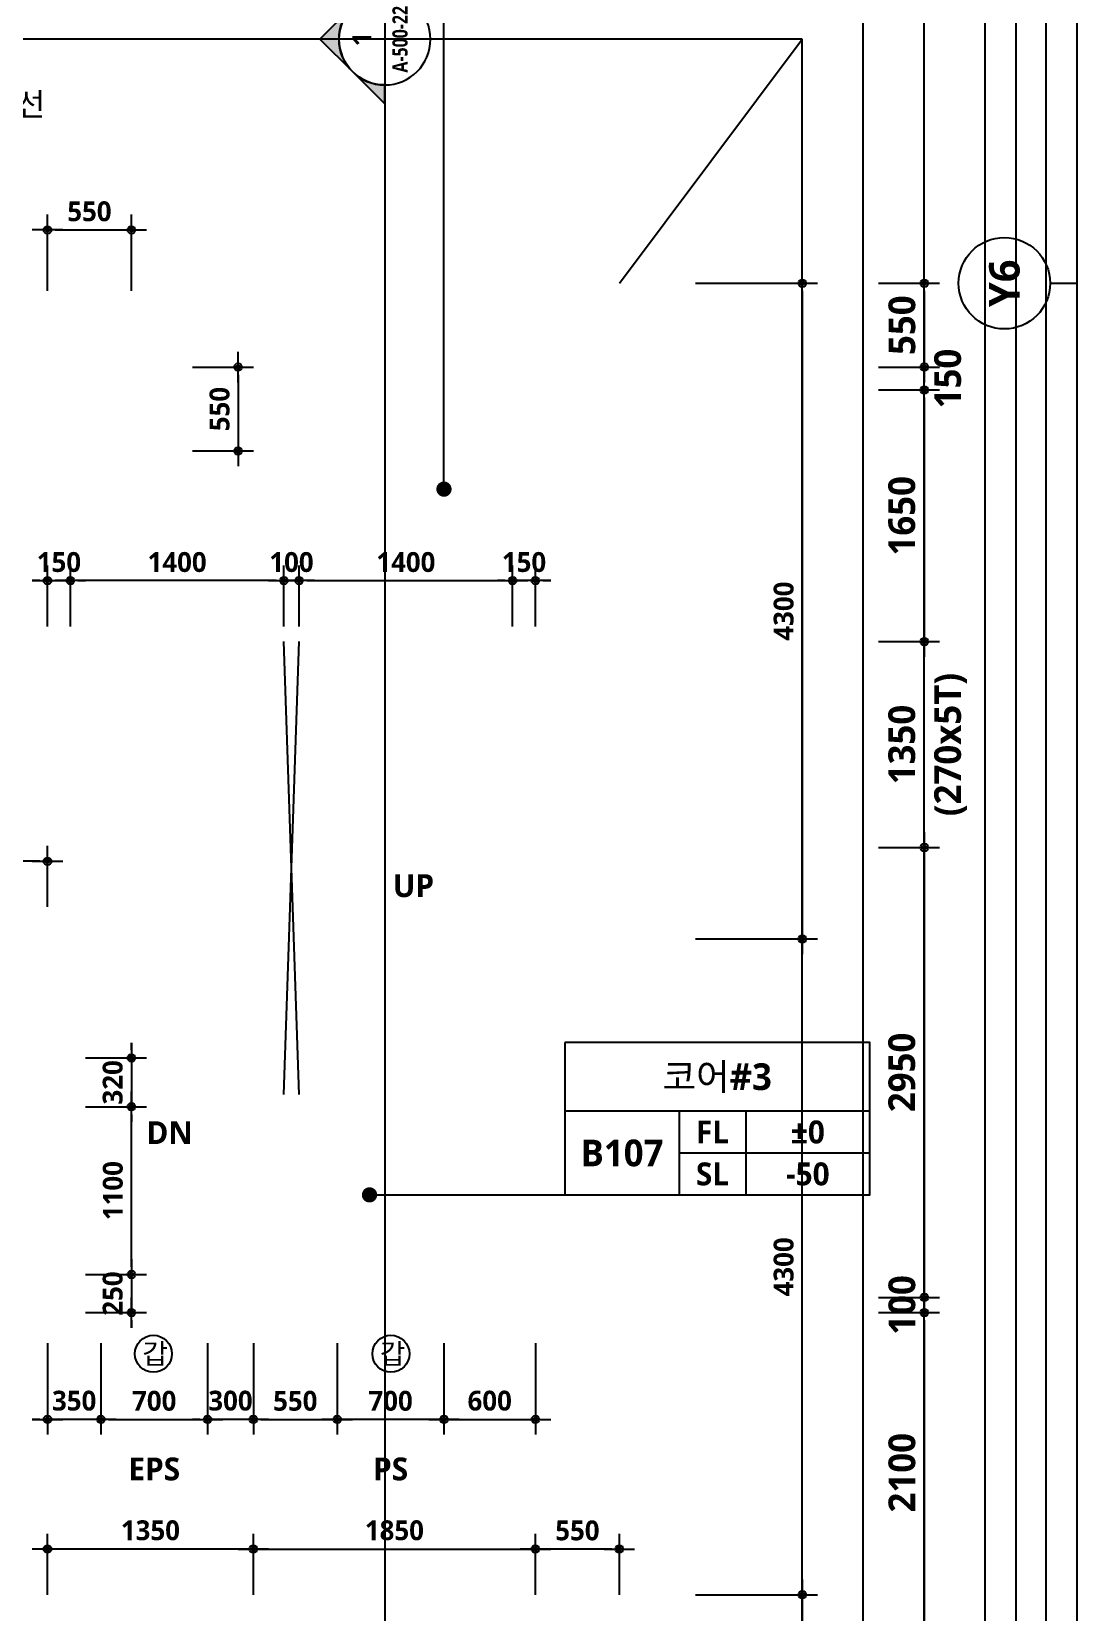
# Model space of a CAD drawing. Header units: millimetres. Extents: x -12482 to 126000, y 0 to 220200.
# Drawn here: x 18646 to 25569, y 71784 to 82150 of the extents above; entities that cross this region are included whole.
import ezdxf
from ezdxf.enums import TextEntityAlignment as Align

# ---------------------------------------------------------------- set-up
doc = ezdxf.new("R2010")
doc.units = ezdxf.units.MM
doc.header["$LTSCALE"] = 60
doc.linetypes.add('CEN', pattern=[62, 60, -1, 0, -1])
doc.layers.get('Defpoints').update_dxf_attribs({"color": 153})
for name, color, linetype in [('A-ANNO-DIM', 4, 'Continuous'), ('A-ANNO-GRA1', 7, 'Continuous'), ('A-ANNO-LEAD', 4, 'Continuous'), ('A-ANNO-SYMB', 7, 'Continuous'), ('A-ANNO-TEXT1', 7, 'Continuous'), ('A-ANNO-TEXT2', 3, 'Continuous'), ('A-ANNO-TITL', 7, 'Continuous'), ('A-FLOR-OPEN-BELO', 6, 'CEN'), ('A-ST-AXIS-BUB', 7, 'Continuous'), ('A-ST-AXIS-DIM', 7, 'Continuous'), ('AA-MKXS', 3, 'Continuous'), ('AA-MKXX', 3, 'Continuous')]:
    doc.layers.add(name, color=color, linetype=linetype)
for name, color, linetype, plot in [('Defpoint', 161, 'Continuous', False), ('G(그리드1)', 185, 'Continuous', False), ('G(그리드2)', 235, 'Continuous', False)]:
    doc.layers.add(name, color=color, linetype=linetype, plot=plot)
doc.styles.add('2020음성 1차', font='NanumGothicBold.ttf')
doc.styles.add('SAMOO', font='romans.shx', dxfattribs={"bigfont": 'whgtxt.shx'})
doc.styles.add('SH_나눔', font='')
doc.styles.add('SH_진천_나눔', font='')
doc.styles.get('SH_나눔').set_extended_font_data('NanumGothic', bold=True)
doc.styles.get('SH_진천_나눔').set_extended_font_data('NanumGothic', bold=True)
doc.dimstyles.new('SHP 50', dxfattribs={"dimscale": 50, "dimtxt": 3.5, "dimasz": 1, "dimexe": 2, "dimexo": 2, "dimgap": 1, "dimtad": 1, "dimdec": 0, "dimzin": 0, "dimdsep": 46, "dimtxsty": 'SH_진천_나눔', "dimblk": 'DIMDOT', "dimcen": 0.09, "dimclrd": 256, "dimclre": 256, "dimclrt": 3, "dimadec": 0, "dimazin": 1, "dimtfac": 1, "dimtdec": 0, "dimtix": 1, "dimtmove": 2, "dimatfit": 0, "dimldrblk": 'DIMDOT', "dimfxl": 1, "dimtolj": 1, "dimtzin": 0, "dimlwd": -1, "dimlwe": -1, "dimarcsym": 0})
doc.dimstyles.new('SHP 50내부', dxfattribs={"dimscale": 50, "dimtxt": 2.6, "dimasz": 1, "dimexe": 2, "dimexo": 2, "dimgap": 1, "dimtad": 1, "dimdec": 0, "dimzin": 0, "dimdsep": 46, "dimtxsty": '2020음성 1차', "dimblk": 'DIMDOT', "dimcen": 0.09, "dimclrd": 256, "dimclre": 256, "dimclrt": 3, "dimadec": 0, "dimazin": 1, "dimtfac": 1, "dimtdec": 0, "dimtix": 1, "dimtmove": 2, "dimatfit": 0, "dimldrblk": 'DIMDOT', "dimfxl": 1, "dimtolj": 1, "dimtzin": 0, "dimlwd": -1, "dimlwe": -1, "dimarcsym": 0})

# ---------------------------------------------------------------- blocks, each defined once
blk = doc.blocks.new('A-ST-AXIS-BUB-1')
at = {"layer": 'A-ST-AXIS-BUB'}
blk.add_line((0, 350), (0, 0), dxfattribs=at)
blk.add_circle((0, 950), 600, dxfattribs=at)
blk = doc.blocks.new('DIMDOT')
at = {"color": 0}
blk.add_line((-2, 0), (2, 0), dxfattribs=at)
for radius in [0.5, 0.25]:
    blk.add_circle((0, 0), radius, dxfattribs=at)
blk = doc.blocks.new('*D18007')
at = {"layer": 'A-ANNO-DIM'}
for p, q in [((18750, 71900), (18750, 72300)), ((20100, 71900), (20100, 72300)), ((20050, 72200), (18800, 72200))]:
    blk.add_line(p, q, dxfattribs=at)
at = {"layer": 'Defpoints', "color": 0}
for p in [(18750, 72200), (18750, 71800), (20100, 71800)]:
    blk.add_point(p, dxfattribs=at)
at = {"layer": 'A-ANNO-DIM', "linetype": 'ByBlock', "xscale": 50, "yscale": 50, "zscale": 50, "rotation": 180}
blk.add_blockref('DIMDOT', (18750, 72200), dxfattribs=at)
at = {"layer": 'A-ANNO-DIM', "linetype": 'ByBlock', "xscale": 50, "yscale": 50, "zscale": 50}
blk.add_blockref('DIMDOT', (20100, 72200), dxfattribs=at)
at = {"layer": 'A-ANNO-DIM', "color": 3, "insert": (19425, 72322), "char_height": 130, "attachment_point": 5, "style": '2020음성 1차'}
blk.add_mtext('\\A1;1350', dxfattribs=at)
blk = doc.blocks.new('*D18008')
at = {"layer": 'A-ANNO-DIM'}
for p, q in [((20100, 71900), (20100, 72300)), ((21950, 71900), (21950, 72300)), ((20150, 72200), (21900, 72200))]:
    blk.add_line(p, q, dxfattribs=at)
at = {"layer": 'Defpoints', "color": 0}
for p in [(21950, 72200), (20100, 71800), (21950, 71800)]:
    blk.add_point(p, dxfattribs=at)
at = {"layer": 'A-ANNO-DIM', "linetype": 'ByBlock', "xscale": 50, "yscale": 50, "zscale": 50, "rotation": 180}
blk.add_blockref('DIMDOT', (20100, 72200), dxfattribs=at)
at = {"layer": 'A-ANNO-DIM', "linetype": 'ByBlock', "xscale": 50, "yscale": 50, "zscale": 50}
blk.add_blockref('DIMDOT', (21950, 72200), dxfattribs=at)
at = {"layer": 'A-ANNO-DIM', "color": 3, "insert": (21025, 72322), "char_height": 130, "attachment_point": 5, "style": '2020음성 1차'}
blk.add_mtext('\\A1;1850', dxfattribs=at)
blk = doc.blocks.new('갑종 TEXT100')
at = {"layer": 'A-ANNO-SYMB'}
blk.add_circle((0, 0), 243, dxfattribs=at)
at = {"layer": 'A-ANNO-TITL', "style": '2020음성 1차'}
blk.add_text('갑 ', height=266.7, dxfattribs=at).set_placement((67, 0), align=Align.MIDDLE_CENTER)
blk = doc.blocks.new('*D18009')
at = {"layer": 'A-ANNO-DIM'}
for p, q in [((20100, 73550), (20100, 72950)), ((20650, 73550), (20650, 72950)), ((20150, 73050), (20600, 73050))]:
    blk.add_line(p, q, dxfattribs=at)
at = {"layer": 'Defpoints', "color": 0}
for p in [(20100, 73650), (20650, 73650), (20650, 73050)]:
    blk.add_point(p, dxfattribs=at)
at = {"layer": 'A-ANNO-DIM', "linetype": 'ByBlock', "xscale": 50, "yscale": 50, "zscale": 50, "rotation": 180}
blk.add_blockref('DIMDOT', (20100, 73050), dxfattribs=at)
at = {"layer": 'A-ANNO-DIM', "linetype": 'ByBlock', "xscale": 50, "yscale": 50, "zscale": 50}
blk.add_blockref('DIMDOT', (20650, 73050), dxfattribs=at)
at = {"layer": 'A-ANNO-DIM', "color": 3, "insert": (20375, 73171), "char_height": 130, "attachment_point": 5, "style": '2020음성 1차'}
blk.add_mtext('\\A1;550', dxfattribs=at)
blk = doc.blocks.new('*D18010')
at = {"layer": 'A-ANNO-DIM'}
for p, q in [((20650, 73550), (20650, 72950)), ((21350, 73550), (21350, 72950)), ((21300, 73050), (20700, 73050))]:
    blk.add_line(p, q, dxfattribs=at)
at = {"layer": 'Defpoints', "color": 0}
for p in [(20650, 73650), (21350, 73650), (20650, 73050)]:
    blk.add_point(p, dxfattribs=at)
at = {"layer": 'A-ANNO-DIM', "linetype": 'ByBlock', "xscale": 50, "yscale": 50, "zscale": 50, "rotation": 180}
blk.add_blockref('DIMDOT', (20650, 73050), dxfattribs=at)
at = {"layer": 'A-ANNO-DIM', "linetype": 'ByBlock', "xscale": 50, "yscale": 50, "zscale": 50}
blk.add_blockref('DIMDOT', (21350, 73050), dxfattribs=at)
at = {"layer": 'A-ANNO-DIM', "color": 3, "insert": (21000, 73171), "char_height": 130, "attachment_point": 5, "style": '2020음성 1차'}
blk.add_mtext('\\A1;700', dxfattribs=at)
blk = doc.blocks.new('*D18011')
at = {"layer": 'A-ANNO-DIM'}
for p, q in [((21350, 73550), (21350, 72950)), ((21950, 73550), (21950, 72950)), ((21400, 73050), (21900, 73050))]:
    blk.add_line(p, q, dxfattribs=at)
at = {"layer": 'Defpoints', "color": 0}
for p in [(21350, 73650), (21950, 73650), (21950, 73050)]:
    blk.add_point(p, dxfattribs=at)
at = {"layer": 'A-ANNO-DIM', "linetype": 'ByBlock', "xscale": 50, "yscale": 50, "zscale": 50, "rotation": 180}
blk.add_blockref('DIMDOT', (21350, 73050), dxfattribs=at)
at = {"layer": 'A-ANNO-DIM', "linetype": 'ByBlock', "xscale": 50, "yscale": 50, "zscale": 50}
blk.add_blockref('DIMDOT', (21950, 73050), dxfattribs=at)
at = {"layer": 'A-ANNO-DIM', "color": 3, "insert": (21650, 73172), "char_height": 130, "attachment_point": 5, "style": '2020음성 1차'}
blk.add_mtext('\\A1;600', dxfattribs=at)
blk = doc.blocks.new('*D18012')
at = {"layer": 'A-ANNO-DIM'}
for p, q in [((19800, 73550), (19800, 72950)), ((20100, 73550), (20100, 72950)), ((19750, 73050), (19700, 73050)), ((20100, 73050), (19800, 73050)), ((20150, 73050), (20200, 73050))]:
    blk.add_line(p, q, dxfattribs=at)
at = {"layer": 'Defpoints', "color": 0}
for p in [(19800, 73650), (20100, 73650), (19800, 73050)]:
    blk.add_point(p, dxfattribs=at)
at = {"layer": 'A-ANNO-DIM', "linetype": 'ByBlock', "xscale": 50, "yscale": 50, "zscale": 50}
blk.add_blockref('DIMDOT', (19800, 73050), dxfattribs=at)
at = {"layer": 'A-ANNO-DIM', "linetype": 'ByBlock', "xscale": 50, "yscale": 50, "zscale": 50, "rotation": 180}
blk.add_blockref('DIMDOT', (20100, 73050), dxfattribs=at)
at = {"layer": 'A-ANNO-DIM', "color": 3, "insert": (19950, 73172), "char_height": 130, "attachment_point": 5, "style": '2020음성 1차'}
blk.add_mtext('\\A1;300', dxfattribs=at)
blk = doc.blocks.new('*D18013')
at = {"layer": 'A-ANNO-DIM'}
for p, q in [((19100, 73550), (19100, 72950)), ((19800, 73550), (19800, 72950)), ((19150, 73050), (19750, 73050))]:
    blk.add_line(p, q, dxfattribs=at)
at = {"layer": 'Defpoints', "color": 0}
for p in [(19100, 73650), (19800, 73650), (19800, 73050)]:
    blk.add_point(p, dxfattribs=at)
at = {"layer": 'A-ANNO-DIM', "linetype": 'ByBlock', "xscale": 50, "yscale": 50, "zscale": 50, "rotation": 180}
blk.add_blockref('DIMDOT', (19100, 73050), dxfattribs=at)
at = {"layer": 'A-ANNO-DIM', "linetype": 'ByBlock', "xscale": 50, "yscale": 50, "zscale": 50}
blk.add_blockref('DIMDOT', (19800, 73050), dxfattribs=at)
at = {"layer": 'A-ANNO-DIM', "color": 3, "insert": (19450, 73171), "char_height": 130, "attachment_point": 5, "style": '2020음성 1차'}
blk.add_mtext('\\A1;700', dxfattribs=at)
blk = doc.blocks.new('*D18014')
at = {"layer": 'A-ANNO-DIM'}
for p, q in [((18750, 73550), (18750, 72950)), ((19100, 73550), (19100, 72950)), ((18700, 73050), (18650, 73050)), ((19100, 73050), (18750, 73050)), ((19150, 73050), (19200, 73050))]:
    blk.add_line(p, q, dxfattribs=at)
at = {"layer": 'Defpoints', "color": 0}
for p in [(18750, 73650), (19100, 73650), (18750, 73050)]:
    blk.add_point(p, dxfattribs=at)
at = {"layer": 'A-ANNO-DIM', "linetype": 'ByBlock', "xscale": 50, "yscale": 50, "zscale": 50}
blk.add_blockref('DIMDOT', (18750, 73050), dxfattribs=at)
at = {"layer": 'A-ANNO-DIM', "linetype": 'ByBlock', "xscale": 50, "yscale": 50, "zscale": 50, "rotation": 180}
blk.add_blockref('DIMDOT', (19100, 73050), dxfattribs=at)
at = {"layer": 'A-ANNO-DIM', "color": 3, "insert": (18925, 73172), "char_height": 130, "attachment_point": 5, "style": '2020음성 1차'}
blk.add_mtext('\\A1;350', dxfattribs=at)
blk = doc.blocks.new('G$C9D92D8A7')
at = {"layer": 'A-ANNO-GRA1'}
for p, q in [((0, 11), (40, 11)), ((15, 11), (15, 0)), ((23.75, 11), (23.75, 0)), ((15, 5.5), (40, 5.5))]:
    blk.add_line(p, q, dxfattribs=at)
blk.add_lwpolyline([(0, 20), (0, 0), (40, 0), (40, 20)], close=True, dxfattribs=at)
at = {"style": '2020음성 1차'}
for tag, height, p in [('실명', 3.5, (20, 15.5)), ('마감레벨', 3, (31.875, 8.25)), ('실번호', 3.5, (7.5, 5.5)), ('구조레벨', 3, (31.875, 2.75))]:
    blk.add_attdef(tag, text='', height=height, dxfattribs=at).set_placement(p, align=Align.MIDDLE_CENTER)
at = {"layer": 'A-ANNO-TEXT1', "style": 'SH_나눔'}
for s, p in [('FL', (19.375, 8.25)), ('SL', (19.375, 2.75))]:
    blk.add_text(s, height=3, dxfattribs=at).set_placement(p, align=Align.MIDDLE)
blk = doc.blocks.new('*D18019')
at = {"layer": 'A-ST-AXIS-DIM'}
for p, q in [((24200, 78150), (24600, 78150)), ((24500, 76850), (24500, 78100)), ((24200, 76800), (24600, 76800))]:
    blk.add_line(p, q, dxfattribs=at)
at = {"layer": 'Defpoints', "color": 0}
for p in [(24100, 78150), (24500, 78150), (24100, 76800)]:
    blk.add_point(p, dxfattribs=at)
at = {"layer": 'A-ST-AXIS-DIM', "linetype": 'ByBlock', "xscale": 50, "yscale": 50, "zscale": 50}
for p, rotation in [((24500, 78150), 90), ((24500, 76800), 270)]:
    blk.add_blockref('DIMDOT', p, dxfattribs=dict(at, rotation=rotation))
at = {"layer": 'A-ST-AXIS-DIM', "color": 3, "char_height": 175, "attachment_point": 5, "rotation": 90, "style": 'SH_진천_나눔'}
for s, insert in [('\\A1;(270x5T)', (24672, 77475)), ('\\A1;1350', (24353, 77475))]:
    blk.add_mtext(s, dxfattribs=dict(at, insert=insert))
blk = doc.blocks.new('*D18020')
at = {"layer": 'A-ST-AXIS-DIM'}
for p, q in [((24500, 80000), (24500, 80050)), ((24200, 79950), (24600, 79950)), ((24500, 79800), (24500, 79950)), ((24200, 79800), (24600, 79800)), ((24500, 79750), (24500, 79700))]:
    blk.add_line(p, q, dxfattribs=at)
at = {"layer": 'Defpoints', "color": 0}
for p in [(24100, 79950), (24500, 79950), (24100, 79800)]:
    blk.add_point(p, dxfattribs=at)
at = {"layer": 'A-ST-AXIS-DIM', "linetype": 'ByBlock', "xscale": 50, "yscale": 50, "zscale": 50}
for p, rotation in [((24500, 79950), 270), ((24500, 79800), 90)]:
    blk.add_blockref('DIMDOT', p, dxfattribs=dict(at, rotation=rotation))
at = {"layer": 'A-ST-AXIS-DIM', "color": 3, "insert": (24654, 79875), "char_height": 175, "attachment_point": 5, "rotation": 90, "style": 'SH_진천_나눔'}
blk.add_mtext('\\A1;150', dxfattribs=at)
blk = doc.blocks.new('*D18021')
at = {"layer": 'A-ST-AXIS-DIM'}
for p, q in [((24200, 76800), (24600, 76800)), ((24500, 76750), (24500, 73900)), ((24200, 73850), (24600, 73850))]:
    blk.add_line(p, q, dxfattribs=at)
at = {"layer": 'Defpoints', "color": 0}
for p in [(24100, 76800), (24100, 73850), (24500, 73850)]:
    blk.add_point(p, dxfattribs=at)
at = {"layer": 'A-ST-AXIS-DIM', "linetype": 'ByBlock', "xscale": 50, "yscale": 50, "zscale": 50}
for p, rotation in [((24500, 76800), 90), ((24500, 73850), 270)]:
    blk.add_blockref('DIMDOT', p, dxfattribs=dict(at, rotation=rotation))
at = {"layer": 'A-ST-AXIS-DIM', "color": 3, "insert": (24353, 75325), "char_height": 175, "attachment_point": 5, "rotation": 90, "style": 'SH_진천_나눔'}
blk.add_mtext('\\A1;2950', dxfattribs=at)
blk = doc.blocks.new('*D18022')
at = {"layer": 'A-ST-AXIS-DIM'}
for p, q in [((24500, 73900), (24500, 73950)), ((24200, 73850), (24600, 73850)), ((24500, 73750), (24500, 73850)), ((24200, 73750), (24600, 73750)), ((24500, 73700), (24500, 73650))]:
    blk.add_line(p, q, dxfattribs=at)
at = {"layer": 'Defpoints', "color": 0}
for p in [(24100, 73850), (24500, 73850), (24100, 73750)]:
    blk.add_point(p, dxfattribs=at)
at = {"layer": 'A-ST-AXIS-DIM', "linetype": 'ByBlock', "xscale": 50, "yscale": 50, "zscale": 50}
for p, rotation in [((24500, 73850), 270), ((24500, 73750), 90)]:
    blk.add_blockref('DIMDOT', p, dxfattribs=dict(at, rotation=rotation))
at = {"layer": 'A-ST-AXIS-DIM', "color": 3, "insert": (24354, 73800), "char_height": 175, "attachment_point": 5, "rotation": 90, "style": 'SH_진천_나눔'}
blk.add_mtext('\\A1;100', dxfattribs=at)
blk = doc.blocks.new('*D18023')
at = {"layer": 'A-ST-AXIS-DIM'}
for p, q in [((24200, 80500), (24600, 80500)), ((24500, 80450), (24500, 80000)), ((24200, 79950), (24600, 79950))]:
    blk.add_line(p, q, dxfattribs=at)
at = {"layer": 'Defpoints', "color": 0}
for p in [(24100, 80500), (24100, 79950), (24500, 79950)]:
    blk.add_point(p, dxfattribs=at)
at = {"layer": 'A-ST-AXIS-DIM', "linetype": 'ByBlock', "xscale": 50, "yscale": 50, "zscale": 50}
for p, rotation in [((24500, 80500), 90), ((24500, 79950), 270)]:
    blk.add_blockref('DIMDOT', p, dxfattribs=dict(at, rotation=rotation))
at = {"layer": 'A-ST-AXIS-DIM', "color": 3, "insert": (24354, 80225), "char_height": 175, "attachment_point": 5, "rotation": 90, "style": 'SH_진천_나눔'}
blk.add_mtext('\\A1;550', dxfattribs=at)
blk = doc.blocks.new('*D18024')
at = {"layer": 'A-ST-AXIS-DIM'}
for p, q in [((24200, 73750), (24600, 73750)), ((24500, 73700), (24500, 71700)), ((24200, 71650), (24600, 71650))]:
    blk.add_line(p, q, dxfattribs=at)
at = {"layer": 'Defpoints', "color": 0}
for p in [(24100, 73750), (24100, 71650), (24500, 71650)]:
    blk.add_point(p, dxfattribs=at)
at = {"layer": 'A-ST-AXIS-DIM', "linetype": 'ByBlock', "xscale": 50, "yscale": 50, "zscale": 50}
for p, rotation in [((24500, 73750), 90), ((24500, 71650), 270)]:
    blk.add_blockref('DIMDOT', p, dxfattribs=dict(at, rotation=rotation))
at = {"layer": 'A-ST-AXIS-DIM', "color": 3, "insert": (24354, 72700), "char_height": 175, "attachment_point": 5, "rotation": 90, "style": 'SH_진천_나눔'}
blk.add_mtext('\\A1;2100', dxfattribs=at)
blk = doc.blocks.new('*D18033')
at = {"layer": 'A-ANNO-DIM'}
for p, q in [((20300, 78250), (20300, 78650)), ((20400, 78250), (20400, 78650)), ((20250, 78550), (20200, 78550)), ((20300, 78550), (20400, 78550)), ((20450, 78550), (20500, 78550))]:
    blk.add_line(p, q, dxfattribs=at)
at = {"layer": 'Defpoints', "color": 0}
for p in [(20400, 78550), (20300, 78150), (20400, 78150)]:
    blk.add_point(p, dxfattribs=at)
at = {"layer": 'A-ANNO-DIM', "linetype": 'ByBlock', "xscale": 50, "yscale": 50, "zscale": 50}
blk.add_blockref('DIMDOT', (20300, 78550), dxfattribs=at)
at = {"layer": 'A-ANNO-DIM', "linetype": 'ByBlock', "xscale": 50, "yscale": 50, "zscale": 50, "rotation": 180}
blk.add_blockref('DIMDOT', (20400, 78550), dxfattribs=at)
at = {"layer": 'A-ANNO-DIM', "color": 3, "insert": (20350, 78671), "char_height": 130, "attachment_point": 5, "style": '2020음성 1차'}
blk.add_mtext('\\A1;100', dxfattribs=at)
blk = doc.blocks.new('*D18034')
at = {"layer": 'A-ANNO-DIM'}
for p, q in [((18900, 78250), (18900, 78650)), ((20300, 78250), (20300, 78650)), ((20250, 78550), (18950, 78550))]:
    blk.add_line(p, q, dxfattribs=at)
at = {"layer": 'Defpoints', "color": 0}
for p in [(18900, 78550), (18900, 78150), (20300, 78150)]:
    blk.add_point(p, dxfattribs=at)
at = {"layer": 'A-ANNO-DIM', "linetype": 'ByBlock', "xscale": 50, "yscale": 50, "zscale": 50, "rotation": 180}
blk.add_blockref('DIMDOT', (18900, 78550), dxfattribs=at)
at = {"layer": 'A-ANNO-DIM', "linetype": 'ByBlock', "xscale": 50, "yscale": 50, "zscale": 50}
blk.add_blockref('DIMDOT', (20300, 78550), dxfattribs=at)
at = {"layer": 'A-ANNO-DIM', "color": 3, "insert": (19600, 78671), "char_height": 130, "attachment_point": 5, "style": '2020음성 1차'}
blk.add_mtext('\\A1;1400', dxfattribs=at)
blk = doc.blocks.new('*D18035')
at = {"layer": 'A-ANNO-DIM'}
for p, q in [((18750, 78250), (18750, 78650)), ((18900, 78250), (18900, 78650)), ((18700, 78550), (18650, 78550)), ((18750, 78550), (18900, 78550)), ((18950, 78550), (19000, 78550))]:
    blk.add_line(p, q, dxfattribs=at)
at = {"layer": 'Defpoints', "color": 0}
for p in [(18900, 78550), (18750, 78150), (18900, 78150)]:
    blk.add_point(p, dxfattribs=at)
at = {"layer": 'A-ANNO-DIM', "linetype": 'ByBlock', "xscale": 50, "yscale": 50, "zscale": 50}
blk.add_blockref('DIMDOT', (18750, 78550), dxfattribs=at)
at = {"layer": 'A-ANNO-DIM', "linetype": 'ByBlock', "xscale": 50, "yscale": 50, "zscale": 50, "rotation": 180}
blk.add_blockref('DIMDOT', (18900, 78550), dxfattribs=at)
at = {"layer": 'A-ANNO-DIM', "color": 3, "insert": (18825, 78671), "char_height": 130, "attachment_point": 5, "style": '2020음성 1차'}
blk.add_mtext('\\A1;150', dxfattribs=at)
blk = doc.blocks.new('*D18036')
at = {"layer": 'A-ANNO-DIM'}
for p, q in [((20400, 78250), (20400, 78650)), ((21800, 78250), (21800, 78650)), ((20450, 78550), (21750, 78550))]:
    blk.add_line(p, q, dxfattribs=at)
at = {"layer": 'Defpoints', "color": 0}
for p in [(21800, 78550), (20400, 78150), (21800, 78150)]:
    blk.add_point(p, dxfattribs=at)
at = {"layer": 'A-ANNO-DIM', "linetype": 'ByBlock', "xscale": 50, "yscale": 50, "zscale": 50, "rotation": 180}
blk.add_blockref('DIMDOT', (20400, 78550), dxfattribs=at)
at = {"layer": 'A-ANNO-DIM', "linetype": 'ByBlock', "xscale": 50, "yscale": 50, "zscale": 50}
blk.add_blockref('DIMDOT', (21800, 78550), dxfattribs=at)
at = {"layer": 'A-ANNO-DIM', "color": 3, "insert": (21100, 78671), "char_height": 130, "attachment_point": 5, "style": '2020음성 1차'}
blk.add_mtext('\\A1;1400', dxfattribs=at)
blk = doc.blocks.new('*D18037')
at = {"layer": 'A-ANNO-DIM'}
for p, q in [((21800, 78250), (21800, 78650)), ((21950, 78250), (21950, 78650)), ((21750, 78550), (21700, 78550)), ((21950, 78550), (21800, 78550)), ((22000, 78550), (22050, 78550))]:
    blk.add_line(p, q, dxfattribs=at)
at = {"layer": 'Defpoints', "color": 0}
for p in [(21800, 78550), (21800, 78150), (21950, 78150)]:
    blk.add_point(p, dxfattribs=at)
at = {"layer": 'A-ANNO-DIM', "linetype": 'ByBlock', "xscale": 50, "yscale": 50, "zscale": 50}
blk.add_blockref('DIMDOT', (21800, 78550), dxfattribs=at)
at = {"layer": 'A-ANNO-DIM', "linetype": 'ByBlock', "xscale": 50, "yscale": 50, "zscale": 50, "rotation": 180}
blk.add_blockref('DIMDOT', (21950, 78550), dxfattribs=at)
at = {"layer": 'A-ANNO-DIM', "color": 3, "insert": (21875, 78671), "char_height": 130, "attachment_point": 5, "style": '2020음성 1차'}
blk.add_mtext('\\A1;150', dxfattribs=at)
blk = doc.blocks.new('*D18056')
at = {"layer": 'A-ANNO-DIM'}
for p, q in [((19300, 74050), (19300, 74100)), ((19000, 74000), (19400, 74000)), ((19300, 74000), (19300, 73750)), ((19000, 73750), (19400, 73750)), ((19300, 73700), (19300, 73650))]:
    blk.add_line(p, q, dxfattribs=at)
at = {"layer": 'Defpoints', "color": 0}
for p in [(18900, 74000), (18900, 73750), (19300, 73750)]:
    blk.add_point(p, dxfattribs=at)
at = {"layer": 'A-ANNO-DIM', "linetype": 'ByBlock', "xscale": 50, "yscale": 50, "zscale": 50}
for p, rotation in [((19300, 74000), 270), ((19300, 73750), 90)]:
    blk.add_blockref('DIMDOT', p, dxfattribs=dict(at, rotation=rotation))
at = {"layer": 'A-ANNO-DIM', "color": 3, "insert": (19178, 73875), "char_height": 130, "attachment_point": 5, "rotation": 90, "style": '2020음성 1차'}
blk.add_mtext('\\A1;250', dxfattribs=at)
blk = doc.blocks.new('*D18057')
at = {"layer": 'A-ANNO-DIM'}
for p, q in [((19000, 75100), (19400, 75100)), ((19300, 74050), (19300, 75050)), ((19000, 74000), (19400, 74000))]:
    blk.add_line(p, q, dxfattribs=at)
at = {"layer": 'Defpoints', "color": 0}
for p in [(18900, 75100), (19300, 75100), (18900, 74000)]:
    blk.add_point(p, dxfattribs=at)
at = {"layer": 'A-ANNO-DIM', "linetype": 'ByBlock', "xscale": 50, "yscale": 50, "zscale": 50}
for p, rotation in [((19300, 75100), 90), ((19300, 74000), 270)]:
    blk.add_blockref('DIMDOT', p, dxfattribs=dict(at, rotation=rotation))
at = {"layer": 'A-ANNO-DIM', "color": 3, "insert": (19179, 74550), "char_height": 130, "attachment_point": 5, "rotation": 90, "style": '2020음성 1차'}
blk.add_mtext('\\A1;1100', dxfattribs=at)
blk = doc.blocks.new('*D18058')
at = {"layer": 'A-ANNO-DIM'}
for p, q in [((19300, 75470), (19300, 75520)), ((19000, 75420), (19400, 75420)), ((19300, 75420), (19300, 75100)), ((19000, 75100), (19400, 75100)), ((19300, 75050), (19300, 75000))]:
    blk.add_line(p, q, dxfattribs=at)
at = {"layer": 'Defpoints', "color": 0}
for p in [(18900, 75420), (18900, 75100), (19300, 75100)]:
    blk.add_point(p, dxfattribs=at)
at = {"layer": 'A-ANNO-DIM', "linetype": 'ByBlock', "xscale": 50, "yscale": 50, "zscale": 50}
for p, rotation in [((19300, 75420), 270), ((19300, 75100), 90)]:
    blk.add_blockref('DIMDOT', p, dxfattribs=dict(at, rotation=rotation))
at = {"layer": 'A-ANNO-DIM', "color": 3, "insert": (19178, 75260), "char_height": 130, "attachment_point": 5, "rotation": 90, "style": '2020음성 1차'}
blk.add_mtext('\\A1;320', dxfattribs=at)
blk = doc.blocks.new('*D18287')
at = {"layer": 'A-ANNO-DIM'}
for p, q in [((23000, 76200), (23800, 76200)), ((23700, 71950), (23700, 76150)), ((23000, 71900), (23800, 71900))]:
    blk.add_line(p, q, dxfattribs=at)
at = {"layer": 'Defpoints', "color": 0}
for p in [(22900, 76200), (23700, 76200), (22900, 71900)]:
    blk.add_point(p, dxfattribs=at)
at = {"layer": 'A-ANNO-DIM', "linetype": 'ByBlock', "xscale": 50, "yscale": 50, "zscale": 50}
for p, rotation in [((23700, 76200), 90), ((23700, 71900), 270)]:
    blk.add_blockref('DIMDOT', p, dxfattribs=dict(at, rotation=rotation))
at = {"layer": 'A-ANNO-DIM', "color": 3, "insert": (23578, 74050), "char_height": 130, "attachment_point": 5, "rotation": 90, "style": '2020음성 1차'}
blk.add_mtext('\\A1;4300', dxfattribs=at)
blk = doc.blocks.new('*D18288')
at = {"layer": 'A-ANNO-DIM'}
for p, q in [((23000, 71900), (23800, 71900)), ((23700, 71850), (23700, 68050)), ((23000, 68000), (23800, 68000))]:
    blk.add_line(p, q, dxfattribs=at)
at = {"layer": 'Defpoints', "color": 0}
for p in [(22900, 71900), (22900, 68000), (23700, 68000)]:
    blk.add_point(p, dxfattribs=at)
at = {"layer": 'A-ANNO-DIM', "linetype": 'ByBlock', "xscale": 50, "yscale": 50, "zscale": 50}
for p, rotation in [((23700, 71900), 90), ((23700, 68000), 270)]:
    blk.add_blockref('DIMDOT', p, dxfattribs=dict(at, rotation=rotation))
at = {"layer": 'A-ANNO-DIM', "color": 3, "insert": (23578, 69950), "char_height": 130, "attachment_point": 5, "rotation": 90, "style": '2020음성 1차'}
blk.add_mtext('\\A1;3900', dxfattribs=at)
blk = doc.blocks.new('*D18289')
at = {"layer": 'A-ANNO-DIM'}
for p, q in [((23000, 80500), (23800, 80500)), ((23700, 80450), (23700, 76250)), ((23000, 76200), (23800, 76200))]:
    blk.add_line(p, q, dxfattribs=at)
at = {"layer": 'Defpoints', "color": 0}
for p in [(22900, 80500), (22900, 76200), (23700, 76200)]:
    blk.add_point(p, dxfattribs=at)
at = {"layer": 'A-ANNO-DIM', "linetype": 'ByBlock', "xscale": 50, "yscale": 50, "zscale": 50}
for p, rotation in [((23700, 80500), 90), ((23700, 76200), 270)]:
    blk.add_blockref('DIMDOT', p, dxfattribs=dict(at, rotation=rotation))
at = {"layer": 'A-ANNO-DIM', "color": 3, "insert": (23578, 78350), "char_height": 130, "attachment_point": 5, "rotation": 90, "style": '2020음성 1차'}
blk.add_mtext('\\A1;4300', dxfattribs=at)
blk = doc.blocks.new('*D18370')
at = {"layer": 'A-ST-AXIS-DIM'}
for p, q in [((24200, 79800), (24600, 79800)), ((24500, 79750), (24500, 78200)), ((24200, 78150), (24600, 78150))]:
    blk.add_line(p, q, dxfattribs=at)
at = {"layer": 'Defpoints', "color": 0}
for p in [(24100, 79800), (24100, 78150), (24500, 78150)]:
    blk.add_point(p, dxfattribs=at)
at = {"layer": 'A-ST-AXIS-DIM', "linetype": 'ByBlock', "xscale": 50, "yscale": 50, "zscale": 50}
for p, rotation in [((24500, 79800), 90), ((24500, 78150), 270)]:
    blk.add_blockref('DIMDOT', p, dxfattribs=dict(at, rotation=rotation))
at = {"layer": 'A-ST-AXIS-DIM', "color": 3, "insert": (24353, 78975), "char_height": 175, "attachment_point": 5, "rotation": 90, "style": 'SH_진천_나눔'}
blk.add_mtext('\\A1;1650', dxfattribs=at)
blk = doc.blocks.new('*U15082')
at = {"layer": 'AA-MKXX', "linetype": 'CEN', "ltscale": 300}
blk.add_line((900, 0), (48000, 0), dxfattribs=at)
blk = doc.blocks.new('*D18969')
at = {"layer": 'A-ANNO-DIM'}
for p, q in [((19700, 79950), (20100, 79950)), ((20000, 79900), (20000, 79450)), ((19700, 79400), (20100, 79400))]:
    blk.add_line(p, q, dxfattribs=at)
at = {"layer": 'Defpoints', "color": 0}
for p in [(19600, 79950), (19600, 79400), (20000, 79400)]:
    blk.add_point(p, dxfattribs=at)
at = {"layer": 'A-ANNO-DIM', "linetype": 'ByBlock', "xscale": 50, "yscale": 50, "zscale": 50}
for p, rotation in [((20000, 79950), 90), ((20000, 79400), 270)]:
    blk.add_blockref('DIMDOT', p, dxfattribs=dict(at, rotation=rotation))
at = {"layer": 'A-ANNO-DIM', "color": 3, "insert": (19879, 79675), "char_height": 130, "attachment_point": 5, "rotation": 90, "style": '2020음성 1차'}
blk.add_mtext('\\A1;550', dxfattribs=at)
blk = doc.blocks.new('*D18970')
at = {"layer": 'A-ANNO-DIM'}
for p, q in [((18750, 80450), (18750, 80950)), ((19300, 80450), (19300, 80950)), ((18800, 80850), (19250, 80850))]:
    blk.add_line(p, q, dxfattribs=at)
at = {"layer": 'Defpoints', "color": 0}
for p in [(19300, 80850), (18750, 80350), (19300, 80350)]:
    blk.add_point(p, dxfattribs=at)
at = {"layer": 'A-ANNO-DIM', "linetype": 'ByBlock', "xscale": 50, "yscale": 50, "zscale": 50, "rotation": 180}
blk.add_blockref('DIMDOT', (18750, 80850), dxfattribs=at)
at = {"layer": 'A-ANNO-DIM', "linetype": 'ByBlock', "xscale": 50, "yscale": 50, "zscale": 50}
blk.add_blockref('DIMDOT', (19300, 80850), dxfattribs=at)
at = {"layer": 'A-ANNO-DIM', "color": 3, "insert": (19025, 80971), "char_height": 130, "attachment_point": 5, "style": '2020음성 1차'}
blk.add_mtext('\\A1;550', dxfattribs=at)
blk = doc.blocks.new('*D20672')
at = {"layer": 'A-ANNO-DIM'}
for p, q in [((21950, 71900), (21950, 72300)), ((22500, 71900), (22500, 72300)), ((22450, 72200), (22000, 72200))]:
    blk.add_line(p, q, dxfattribs=at)
at = {"layer": 'Defpoints', "color": 0}
for p in [(21950, 72200), (21950, 71800), (22500, 71800)]:
    blk.add_point(p, dxfattribs=at)
at = {"layer": 'A-ANNO-DIM', "linetype": 'ByBlock', "xscale": 50, "yscale": 50, "zscale": 50, "rotation": 180}
blk.add_blockref('DIMDOT', (21950, 72200), dxfattribs=at)
at = {"layer": 'A-ANNO-DIM', "linetype": 'ByBlock', "xscale": 50, "yscale": 50, "zscale": 50}
blk.add_blockref('DIMDOT', (22500, 72200), dxfattribs=at)
at = {"layer": 'A-ANNO-DIM', "color": 3, "insert": (22225, 72321), "char_height": 130, "attachment_point": 5, "style": '2020음성 1차'}
blk.add_mtext('\\A1;550', dxfattribs=at)
blk = doc.blocks.new('*D20673')
at = {"layer": 'A-ANNO-DIM'}
for p, q in [((16100, 76410), (16100, 76810)), ((18750, 76410), (18750, 76810)), ((18700, 76710), (16150, 76710))]:
    blk.add_line(p, q, dxfattribs=at)
at = {"layer": 'Defpoints', "color": 0}
for p in [(16100, 76710), (16100, 76310), (18750, 76310)]:
    blk.add_point(p, dxfattribs=at)
at = {"layer": 'A-ANNO-DIM', "linetype": 'ByBlock', "xscale": 50, "yscale": 50, "zscale": 50, "rotation": 180}
blk.add_blockref('DIMDOT', (16100, 76710), dxfattribs=at)
at = {"layer": 'A-ANNO-DIM', "linetype": 'ByBlock', "xscale": 50, "yscale": 50, "zscale": 50}
blk.add_blockref('DIMDOT', (18750, 76710), dxfattribs=at)
at = {"layer": 'A-ANNO-DIM', "color": 3, "insert": (17425, 76832), "char_height": 130, "attachment_point": 5, "style": '2020음성 1차'}
blk.add_mtext('\\A1;2650', dxfattribs=at)
blk = doc.blocks.new('*U15083')
at = {"layer": 'AA-MKXS'}
blk.add_hatch(color=3, dxfattribs=at).paths.add_polyline_path([(0, 8.49), (-4.24, 4.24, -0.414214), (4.24, 4.24)])
h = blk.add_hatch(color=3, dxfattribs=at)
h.paths.add_polyline_path([(-8.49, 0), (-6, 0, -0.198912), (-4.24, 4.24)])
h.paths.add_polyline_path([(6, 0), (8.49, 0), (4.24, 4.24, -0.198912)])
at = {"layer": 'AA-MKXS', "color": 3, "linetype": 'Continuous', "ltscale": 5}
blk.add_line((-6, 0), (6, 0), dxfattribs=at)
at = {"layer": 'AA-MKXS', "color": 3}
for points in [[(4.24, 4.24, 0.414214), (-4.24, 4.24), (0, 8.49)], [(-4.24, 4.24, 0.198912), (-6, 0), (-8.49, 0)], [(8.49, 0), (6, 0, 0.198912), (4.24, 4.24)]]:
    blk.add_lwpolyline(points, format="xyb", close=True, dxfattribs=at)
at = {"layer": 'AA-MKXS', "color": 3, "linetype": 'Continuous', "ltscale": 5}
blk.add_circle((0, 0), 6, dxfattribs=at)
at = {"layer": 'AA-MKXS', "style": 'SAMOO', "width": 0.85}
blk.add_attdef('ViewNUM', text='', height=2.5, dxfattribs=at).set_placement((0, 1), align=Align.BOTTOM_CENTER)
blk.add_attdef('SheetNUM', text='', height=2.5, dxfattribs=at).set_placement((0, -1), align=Align.TOP_CENTER)

msp = doc.modelspace()

# ---------------------------------------------------------------- linework, layer by layer
for points in [[(21350, 79150), (21350, 82700)], [(20861.7, 74522.2), (22142.3, 74522.2)]]:
    msp.add_lwpolyline(points)
at = {"const_width": 50}
for points in [[(21350, 79175, -1), (21350, 79125, -1)], [(20886.7, 74522.2, -1), (20836.7, 74522.2, -1)]]:
    msp.add_lwpolyline(points, format="xyb", close=True, dxfattribs=at)
at = {"layer": 'A-ANNO-LEAD'}
msp.add_lwpolyline([(19317.7, 81100, 0, 31.3, 0), (19270.9, 81181.2, 0, 0, 0), (18986.6, 81673.5, 0, 0, 0), (18734.9, 81673.5, 0, 0, 0)], format="xyseb", dxfattribs=at)
at = {"layer": 'A-FLOR-OPEN-BELO'}
for p, q in [((20300, 75180), (20400, 78150)), ((20400, 75180), (20300, 78150))]:
    msp.add_line(p, q, dxfattribs=at)
at = {"layer": 'Defpoint'}
msp.add_line((22500, 80500), (23700, 82100), dxfattribs=at)
at = {"layer": 'G(그리드1)'}
for points in [[(37500, 84900), (25100, 84900), (25100, 63600), (37500, 63600)], [(25300, 84500), (13700, 84500), (13700, 64800), (25300, 64800)], [(37100, 84500), (25500, 84500), (25500, 64800), (37100, 64800)], [(24900, 84100), (14100, 84100), (14100, 65200), (24900, 65200)], [(24500, 83700), (14500, 83700), (14500, 65600), (24500, 65600)], [(24100, 82500), (15300, 82500), (15300, 66400), (24100, 66400)]]:
    msp.add_lwpolyline(points, close=True, dxfattribs=at)
at = {"layer": 'G(그리드2)'}
msp.add_lwpolyline([(23700, 82100), (15700, 82100), (15700, 66800), (23700, 66800)], close=True, dxfattribs=at)

# ---------------------------------------------------------------- block references
ref = msp.add_blockref('*U15083', (20961.5, 82100), dxfattribs=dict(xscale=-50, yscale=50, zscale=50, rotation=89.99999999999967))
ref.add_attrib('SheetNUM', 'A-500-22', dxfattribs={"layer": 'AA-MKXS', "height": 100, "rotation": 90, "style": '2020음성 1차', "width": 0.8}).set_placement((21011.5, 82100), align=Align.TOP_CENTER)
ref.add_attrib('ViewNUM', '1', dxfattribs={"layer": 'AA-MKXS', "height": 125, "rotation": 90, "style": '2020음성 1차'}).set_placement((20911.5, 82100), align=Align.BOTTOM_CENTER)
at = {"xscale": -0.3333333333333333, "yscale": 0.3333333333333333, "zscale": 0.3333333333333333, "rotation": 89.99999999999964}
msp.add_blockref('*U15082', (20961.5, 82400), dxfattribs=at)
at = {"xscale": 0.5, "yscale": 0.5, "zscale": 0.5}
for p in [(19444.6, 73480, 103000), (21002, 73480, 103000)]:
    msp.add_blockref('갑종 TEXT100', p, dxfattribs=at)
at = {"layer": 'A-ANNO-TEXT1'}
ref = msp.add_blockref('G$C9D92D8A7', (22142.3, 74522.2), dxfattribs=dict(at, xscale=50, yscale=50, zscale=50))
ref.add_attrib('실명', '코어#3', dxfattribs={"layer": 'A-ANNO-TEXT2', "height": 175, "style": '2020음성 1차'}).set_placement((23142.3, 75297.2, 68666.7), align=Align.MIDDLE_CENTER)
ref.add_attrib('실번호', 'B107', dxfattribs={"layer": 'A-ANNO-TEXT2', "height": 175, "style": '2020음성 1차'}).set_placement((22517.3, 74797.2, 68666.7), align=Align.MIDDLE_CENTER)
ref.add_attrib('마감레벨', '%%P0', dxfattribs={"height": 150, "style": '2020음성 1차'}).set_placement((23736.1, 74934.7, 68666.7), align=Align.MIDDLE_CENTER)
ref.add_attrib('구조레벨', '-50', dxfattribs={"height": 150, "style": '2020음성 1차'}).set_placement((23736.1, 74659.7, 68666.7), align=Align.MIDDLE_CENTER)
at = {"layer": 'A-ST-AXIS-BUB', "xscale": 0.5, "yscale": 0.5, "zscale": 0.5, "rotation": 90}
msp.add_blockref('A-ST-AXIS-BUB-1', (25500, 80500), dxfattribs=at)

# ---------------------------------------------------------------- texts
at = {"layer": 'A-ANNO-TEXT1', "style": '2020음성 1차'}
msp.add_text('상부벽체끝선', height=150, dxfattribs=at).set_placement((18734.9, 81673.5), align=Align.MIDDLE_RIGHT)
at = {"layer": 'A-ANNO-TEXT1', "style": 'SH_진천_나눔'}
msp.add_text('Y6', height=200, rotation=90, dxfattribs=at).set_placement((25025, 80500), align=Align.MIDDLE_CENTER)
for s, p in [('UP', (21150, 76550)), ('DN', (19550, 74930)), ('EPS', (19450, 72725)), ('PS', (21000, 72725))]:
    msp.add_text(s, height=150, dxfattribs=at).set_placement(p, align=Align.MIDDLE_CENTER)

# ---------------------------------------------------------------- dimensions: what is measured, and where the dimension line sits
at = {"layer": 'A-ANNO-DIM'}
for base, p1, p2, angle, picture, middle in [((19300, 80850), (18750, 80350), (19300, 80350), 0, '*D18970', (19025, 80971.5)), ((23700, 76200), (22900, 80500), (22900, 76200), 270, '*D18289', (23578.3, 78350)), ((20000, 79400), (19600, 79950), (19600, 79400), 90, '*D18969', (19878.5, 79675)), ((18900, 78550), (20300, 78150), (18900, 78150), 180, '*D18034', (19600, 78671.3)), ((21800, 78550), (21950, 78150), (21800, 78150), 180, '*D18037', (21875, 78671.5)), ((16100, 76710, 103000), (18750, 76310, 103000), (16100, 76310, 103000), 180, '*D20673', (17425, 76831.7, 103000)), ((23700, 76200), (22900, 71900), (22900, 76200), 90, '*D18287', (23578.3, 74050)), ((19300, 75100), (18900, 75420), (18900, 75100), 270, '*D18058', (19178.3, 75260)), ((19300, 75100), (18900, 74000), (18900, 75100), 90, '*D18057', (19178.7, 74550)), ((19300, 73750), (18900, 74000), (18900, 73750), 270, '*D18056', (19178.4, 73875)), ((18750, 73050), (19100, 73650), (18750, 73650), 180, '*D18014', (18925, 73171.7)), ((19800, 73050), (20100, 73650), (19800, 73650), 180, '*D18012', (19950, 73171.7)), ((20650, 73050), (21350, 73650), (20650, 73650), 180, '*D18010', (21000, 73171.3)), ((18750, 72200), (20100, 71800), (18750, 71800), 180, '*D18007', (19425, 72321.7)), ((21950, 72200), (20100, 71800), (21950, 71800), 0, '*D18008', (21025, 72321.7)), ((21950, 72200), (22500, 71800), (21950, 71800), 180, '*D20672', (22225, 72321.5)), ((23700, 68000), (22900, 71900), (22900, 68000), 270, '*D18288', (23578.3, 69950))]:
    dim = msp.add_linear_dim(base=base, p1=p1, p2=p2, angle=angle, dimstyle='SHP 50내부', override={"dimtxsty": '2020음성 1차', "dimldrblk": 'DIMDOT'}, dxfattribs=at)
    dim.commit()
    dim.dimension.update_dxf_attribs({"geometry": picture, "text_midpoint": middle})
for base, p1, p2, picture, middle in [((18900, 78550), (18750, 78150), (18900, 78150), '*D18035', (18825, 78671.5)), ((20400, 78550), (20300, 78150), (20400, 78150), '*D18033', (20350, 78671.3)), ((21800, 78550), (20400, 78150), (21800, 78150), '*D18036', (21100, 78671.3)), ((19800, 73050), (19100, 73650), (19800, 73650), '*D18013', (19450, 73171.3)), ((20650, 73050), (20100, 73650), (20650, 73650), '*D18009', (20375, 73171.5)), ((21950, 73050), (21350, 73650), (21950, 73650), '*D18011', (21650, 73171.7))]:
    dim = msp.add_linear_dim(base=base, p1=p1, p2=p2, dimstyle='SHP 50내부', override={"dimtxsty": '2020음성 1차', "dimldrblk": 'DIMDOT'}, dxfattribs=at)
    dim.commit()
    dim.dimension.update_dxf_attribs({"geometry": picture, "text_midpoint": middle})
at = {"layer": 'A-ST-AXIS-DIM'}
for base, p1, p2, angle, picture, middle in [((24500, 79950), (24100, 80500), (24100, 79950), 90, '*D18023', (24353.8, 80225)), ((24500, 78150), (24100, 79800), (24100, 78150), 90, '*D18370', (24353.4, 78975)), ((24500, 73850), (24100, 76800), (24100, 73850), 90, '*D18021', (24353.4, 75325)), ((24500, 73850), (24100, 73750), (24100, 73850), 270, '*D18022', (24354, 73800)), ((24500, 71650), (24100, 73750), (24100, 71650), 90, '*D18024', (24353.8, 72700))]:
    dim = msp.add_linear_dim(base=base, p1=p1, p2=p2, angle=angle, dimstyle='SHP 50', override={"dimtxsty": 'SH_진천_나눔', "dimldrblk": 'DIMDOT'}, dxfattribs=at)
    dim.commit()
    dim.dimension.update_dxf_attribs({"geometry": picture, "text_midpoint": middle})
dim = msp.add_linear_dim(base=(24500, 79950), p1=(24100, 79800), p2=(24100, 79950), angle=270, dimstyle='SHP 50', override={"dimtxsty": 'SH_진천_나눔', "dimldrblk": 'DIMDOT'}, dxfattribs=at)
dim.commit()
dim.dimension.update_dxf_attribs({"geometry": '*D18020', "text_midpoint": (24653.8, 79875), "dimtype": 160})
dim = msp.add_linear_dim(base=(24500, 78150), p1=(24100, 76800), p2=(24100, 78150), angle=270, text='<>\\X(270x5T)', dimstyle='SHP 50', override={"dimtxsty": 'SH_진천_나눔', "dimldrblk": 'DIMDOT'}, dxfattribs=at)
dim.commit()
dim.dimension.update_dxf_attribs({"geometry": '*D18019', "text_midpoint": (24500, 77475)})

doc.saveas('drawing.dxf')
